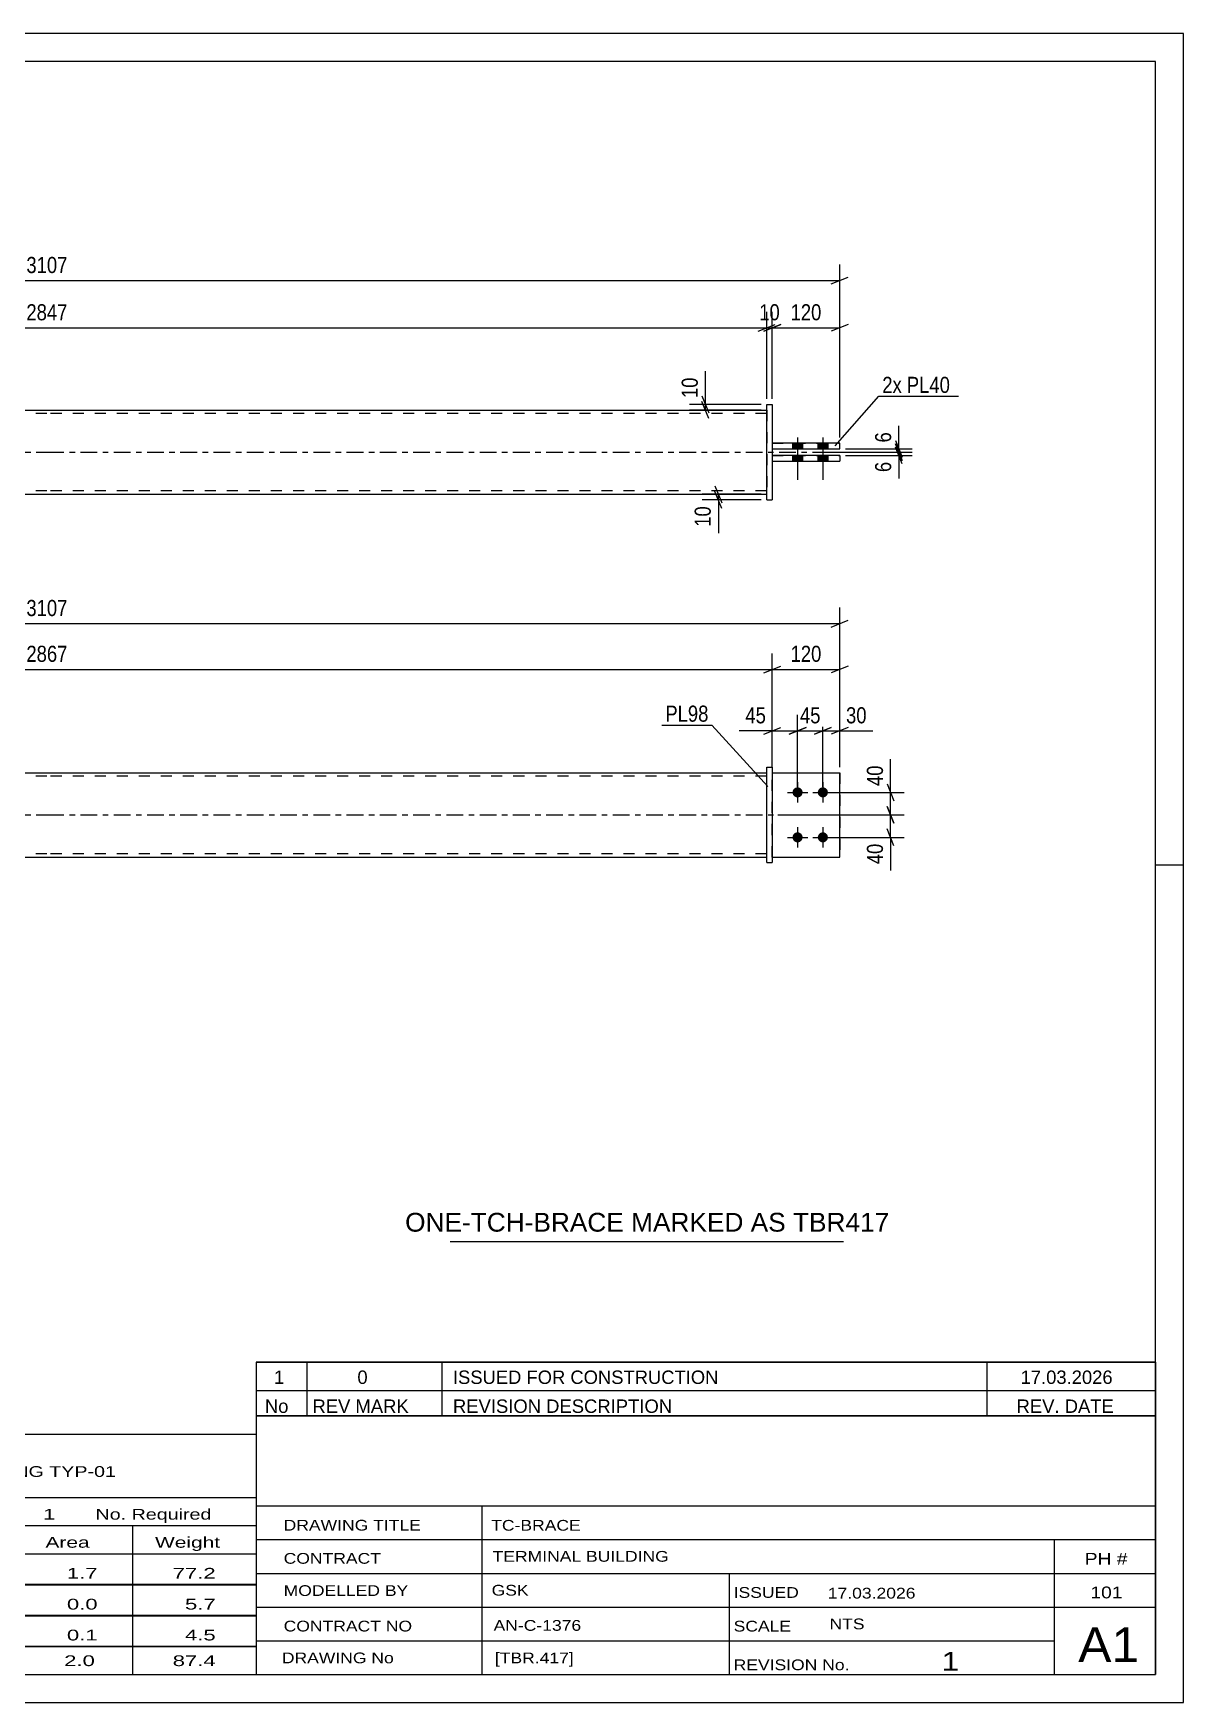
# Model space of a CAD drawing. Header units: millimetres. Extents: x 0 to 420, y 0 to 297.
# Drawn here: x 215.4 to 420, y 0 to 297 of the extents above; entities that cross this region are included whole.
import ezdxf

# ---------------------------------------------------------------- set-up
doc = ezdxf.new("R2010")
doc.units = ezdxf.units.MM
doc.linetypes.add('DXK_LINE_DOT2', pattern=[3.9198, 1.9599, -1.9599])
doc.linetypes.add('DXK_LINE_DOT3', pattern=[5.9187, 2.979, -0.9799, 0.9799, -0.9799])
doc.styles.add('Arial', font='ARIAL.TTF', dxfattribs={"height": 0.2})
doc.styles.add('Arial Narrow', font='ARIALN.TTF', dxfattribs={"height": 0.2})

# ---------------------------------------------------------------- blocks, each defined once
blk = doc.blocks.new('Unknown-580573826-1163')
at = {"color": 5, "linetype": 'Continuous'}
for p, q in [((420, 297), (0, 297)), ((420, 0), (420, 297)), ((415, 292), (5, 292)), ((415, 5), (415, 292)), ((420, 149), (415, 149)), ((5, 5), (415, 5)), ((0, 0), (420, 0))]:
    blk.add_line(p, q, dxfattribs=at)
blk = doc.blocks.new('Bolt-580573826-1736 - 1733')
at = {"linetype": 'Continuous'}
for points in [[(351.32, 162.85), (351.5, 162.83), (351.68, 162.78), (351.84, 162.68), (351.98, 162.56), (352.09, 162.4), (352.17, 162.23), (352.21, 162.05), (352.21, 161.86), (352.17, 161.68), (352.09, 161.5), (351.98, 161.35), (351.84, 161.23), (351.68, 161.13), (351.5, 161.07), (351.32, 161.05), (351.13, 161.07), (350.95, 161.13), (350.79, 161.23), (350.65, 161.35), (350.54, 161.5), (350.46, 161.68), (350.42, 161.86), (350.42, 162.05), (350.46, 162.23), (350.54, 162.4), (350.65, 162.56), (350.79, 162.68), (350.95, 162.78), (351.13, 162.83)], [(355.82, 162.85), (356, 162.83), (356.18, 162.78), (356.34, 162.68), (356.48, 162.56), (356.59, 162.4), (356.67, 162.23), (356.71, 162.05), (356.71, 161.86), (356.67, 161.68), (356.59, 161.5), (356.48, 161.35), (356.34, 161.23), (356.18, 161.13), (356, 161.07), (355.82, 161.05), (355.63, 161.07), (355.45, 161.13), (355.29, 161.23), (355.15, 161.35), (355.04, 161.5), (354.96, 161.68), (354.92, 161.86), (354.92, 162.05), (354.96, 162.23), (355.04, 162.4), (355.15, 162.56), (355.29, 162.68), (355.45, 162.78), (355.63, 162.83)], [(351.32, 154.85), (351.5, 154.83), (351.68, 154.78), (351.84, 154.68), (351.98, 154.56), (352.09, 154.4), (352.17, 154.23), (352.21, 154.05), (352.21, 153.86), (352.17, 153.68), (352.09, 153.5), (351.98, 153.35), (351.84, 153.23), (351.68, 153.13), (351.5, 153.07), (351.32, 153.05), (351.13, 153.07), (350.95, 153.13), (350.79, 153.23), (350.65, 153.35), (350.54, 153.5), (350.46, 153.68), (350.42, 153.86), (350.42, 154.05), (350.46, 154.23), (350.54, 154.4), (350.65, 154.56), (350.79, 154.68), (350.95, 154.78), (351.13, 154.83)], [(355.82, 154.85), (356, 154.83), (356.18, 154.78), (356.34, 154.68), (356.48, 154.56), (356.59, 154.4), (356.67, 154.23), (356.71, 154.05), (356.71, 153.86), (356.67, 153.68), (356.59, 153.5), (356.48, 153.35), (356.34, 153.23), (356.18, 153.13), (356, 153.07), (355.82, 153.05), (355.63, 153.07), (355.45, 153.13), (355.29, 153.23), (355.15, 153.35), (355.04, 153.5), (354.96, 153.68), (354.92, 153.86), (354.92, 154.05), (354.96, 154.23), (355.04, 154.4), (355.15, 154.56), (355.29, 154.68), (355.45, 154.78), (355.63, 154.83)]]:
    blk.add_hatch(color=1, dxfattribs=at).paths.add_polyline_path(points)
at = {"color": 1, "linetype": 'Continuous'}
for p, q in [((351.32, 163.75), (351.32, 160.15)), ((355.82, 163.75), (355.82, 160.15)), ((349.52, 161.95), (353.12, 161.95)), ((354.02, 161.95), (357.62, 161.95)), ((351.32, 155.75), (351.32, 152.15)), ((355.82, 155.75), (355.82, 152.15)), ((349.52, 153.95), (353.12, 153.95)), ((354.02, 153.95), (357.62, 153.95))]:
    blk.add_line(p, q, dxfattribs=at)
blk = doc.blocks.new('Part-580573826-1741 - 1733')
at = {"linetype": 'Continuous'}
blk.add_hatch(color=2, dxfattribs=at).paths.add_polyline_path([(119.72, 165.45), (118.92, 166.85), (120.52, 166.85)])
at = {"color": 2, "linetype": 'Continuous'}
for p, q in [((119.72, 165.45), (118.92, 166.85)), ((118.92, 166.85), (120.52, 166.85)), ((120.52, 166.85), (119.72, 165.45)), ((89.72, 165.45), (217.72, 165.45)), ((217.82, 165.45), (345.82, 165.45)), ((89.72, 150.45), (217.72, 150.45)), ((217.82, 150.45), (345.82, 150.45))]:
    blk.add_line(p, q, dxfattribs=at)
at = {"color": 7, "linetype": 'DXK_LINE_DOT2'}
for p, q in [((89.72, 150.45), (89.72, 165.45)), ((217.72, 164.85), (89.72, 164.85)), ((345.82, 164.85), (217.82, 164.85)), ((345.82, 150.45), (345.82, 165.45)), ((217.72, 151.05), (89.72, 151.05)), ((345.82, 151.05), (217.82, 151.05))]:
    blk.add_line(p, q, dxfattribs=at)
at = {"color": 7, "linetype": 'DXK_LINE_DOT3'}
for p, q in [((79.72, 157.95), (217.72, 157.95)), ((217.82, 157.95), (355.82, 157.95))]:
    blk.add_line(p, q, dxfattribs=at)
at = {"color": 2, "linetype": 'Continuous'}
blk.add_circle((119.72, 166.35), 1, dxfattribs=at)
blk = doc.blocks.new('Part-580573826-1771 - 1733')
at = {"color": 2, "linetype": 'Continuous'}
for p, q in [((345.82, 166.45), (346.82, 166.45)), ((345.82, 149.45), (345.82, 166.45)), ((346.82, 166.45), (346.82, 149.45)), ((345.82, 149.45), (345.82, 149.45)), ((345.82, 149.45), (346.82, 149.45))]:
    blk.add_line(p, q, dxfattribs=at)
at = {"color": 7, "linetype": 'DXK_LINE_DOT2'}
for p, q in [((345.82, 166.45), (346.82, 166.45)), ((345.82, 149.45), (346.82, 149.45))]:
    blk.add_line(p, q, dxfattribs=at)
blk = doc.blocks.new('Part-580573826-1796 - 1733')
at = {"color": 2, "linetype": 'Continuous'}
for p, q in [((346.82, 165.45), (358.82, 165.45)), ((358.82, 165.45), (358.82, 165.45)), ((358.82, 150.45), (358.82, 165.45)), ((346.82, 150.45), (358.82, 150.45))]:
    blk.add_line(p, q, dxfattribs=at)
at = {"color": 7, "linetype": 'DXK_LINE_DOT2'}
for p, q in [((346.82, 165.45), (358.82, 165.45)), ((346.82, 150.45), (346.82, 165.45)), ((346.82, 150.45), (346.82, 150.45)), ((346.82, 150.45), (358.82, 150.45))]:
    blk.add_line(p, q, dxfattribs=at)
blk = doc.blocks.new('Part-580573826-1801 - 1733')
at = {"color": 7, "linetype": 'DXK_LINE_DOT2'}
for p, q in [((346.82, 165.45), (358.82, 165.45)), ((346.82, 150.45), (346.82, 165.45)), ((346.82, 165.45), (358.82, 165.45)), ((358.82, 165.45), (358.82, 165.45)), ((358.82, 165.45), (358.82, 150.45)), ((346.82, 150.45), (346.82, 150.45)), ((346.82, 150.45), (358.82, 150.45)), ((346.82, 150.45), (358.82, 150.45))]:
    blk.add_line(p, q, dxfattribs=at)
blk = doc.blocks.new('Part-580573826-1418 - 1390')
at = {"color": 2, "linetype": 'Continuous'}
for p, q in [((358.82, 224.09), (346.82, 224.09)), ((346.82, 223.09), (358.82, 223.09)), ((358.82, 223.09), (358.82, 224.09))]:
    blk.add_line(p, q, dxfattribs=at)
at = {"color": 7, "linetype": 'DXK_LINE_DOT2'}
for p, q in [((346.82, 224.09), (346.82, 223.09)), ((346.82, 224.09), (358.82, 224.09)), ((346.82, 223.09), (358.82, 223.09))]:
    blk.add_line(p, q, dxfattribs=at)
blk = doc.blocks.new('Part-580573826-1440 - 1390')
at = {"linetype": 'Continuous'}
blk.add_hatch(color=2, dxfattribs=at).paths.add_polyline_path([(119.72, 222.49), (118.92, 223.89), (120.52, 223.89)])
at = {"color": 2, "linetype": 'Continuous'}
for p, q in [((89.72, 229.99), (217.72, 229.99)), ((217.82, 229.99), (345.82, 229.99)), ((119.72, 222.49), (118.92, 223.89)), ((118.92, 223.89), (120.52, 223.89)), ((120.52, 223.89), (119.72, 222.49)), ((89.72, 214.99), (217.72, 214.99)), ((217.82, 214.99), (345.82, 214.99))]:
    blk.add_line(p, q, dxfattribs=at)
at = {"color": 7, "linetype": 'DXK_LINE_DOT2'}
for p, q in [((89.72, 214.99), (89.72, 229.99)), ((217.72, 229.39), (89.72, 229.39)), ((345.82, 229.39), (217.82, 229.39)), ((345.82, 229.99), (345.82, 214.99)), ((217.72, 215.59), (89.72, 215.59)), ((345.82, 215.59), (217.82, 215.59))]:
    blk.add_line(p, q, dxfattribs=at)
at = {"color": 7, "linetype": 'DXK_LINE_DOT3'}
for p, q in [((79.72, 222.49), (217.72, 222.49)), ((217.82, 222.49), (355.82, 222.49))]:
    blk.add_line(p, q, dxfattribs=at)
at = {"color": 2, "linetype": 'Continuous'}
blk.add_circle((119.72, 223.39), 1, dxfattribs=at)
blk = doc.blocks.new('Bolt-580573826-1425 - 1390')
at = {"linetype": 'Continuous'}
for points in [[(352.22, 224.09), (350.42, 224.09), (350.42, 223.09), (352.22, 223.09)], [(352.22, 224.09), (350.42, 224.09), (350.42, 223.09), (352.22, 223.09)], [(356.72, 224.09), (354.92, 224.09), (354.92, 223.09), (356.72, 223.09)], [(356.72, 224.09), (354.92, 224.09), (354.92, 223.09), (356.72, 223.09)], [(352.22, 221.89), (350.42, 221.89), (350.42, 220.89), (352.22, 220.89)], [(352.22, 221.89), (350.42, 221.89), (350.42, 220.89), (352.22, 220.89)], [(356.72, 221.89), (354.92, 221.89), (354.92, 220.89), (356.72, 220.89)], [(356.72, 221.89), (354.92, 221.89), (354.92, 220.89), (356.72, 220.89)]]:
    blk.add_hatch(color=1, dxfattribs=at).paths.add_polyline_path(points)
at = {"color": 1, "linetype": 'Continuous'}
for p, q in [((350.42, 224.09), (350.42, 223.09)), ((350.42, 224.09), (350.42, 223.09)), ((351.32, 225.09), (351.32, 217.59)), ((351.32, 225.09), (351.32, 217.59)), ((352.22, 224.09), (352.22, 223.09)), ((352.22, 224.09), (352.22, 223.09)), ((354.92, 224.09), (354.92, 223.09)), ((354.92, 224.09), (354.92, 223.09)), ((355.82, 225.09), (355.82, 217.59)), ((355.82, 225.09), (355.82, 217.59)), ((356.72, 224.09), (356.72, 223.09)), ((356.72, 224.09), (356.72, 223.09)), ((350.42, 221.89), (350.42, 220.89)), ((350.42, 221.89), (350.42, 220.89)), ((352.22, 221.89), (352.22, 220.89)), ((352.22, 221.89), (352.22, 220.89)), ((354.92, 221.89), (354.92, 220.89)), ((354.92, 221.89), (354.92, 220.89)), ((356.72, 221.89), (356.72, 220.89)), ((356.72, 221.89), (356.72, 220.89))]:
    blk.add_line(p, q, dxfattribs=at)
blk = doc.blocks.new('Part-580573826-1445 - 1390')
at = {"color": 2, "linetype": 'Continuous'}
for p, q in [((358.82, 221.89), (346.82, 221.89)), ((346.82, 220.89), (358.82, 220.89)), ((358.82, 221.89), (358.82, 220.89))]:
    blk.add_line(p, q, dxfattribs=at)
at = {"color": 7, "linetype": 'DXK_LINE_DOT2'}
for p, q in [((346.82, 221.89), (346.82, 220.89)), ((346.82, 221.89), (358.82, 221.89)), ((346.82, 220.89), (358.82, 220.89))]:
    blk.add_line(p, q, dxfattribs=at)
blk = doc.blocks.new('Part-580573826-1446 - 1390')
at = {"color": 2, "linetype": 'Continuous'}
for p, q in [((345.82, 230.99), (345.82, 230.99)), ((345.82, 213.99), (345.82, 230.99)), ((345.82, 230.99), (346.82, 230.99)), ((346.82, 230.99), (346.82, 230.99)), ((346.82, 230.99), (346.82, 213.99)), ((345.82, 213.99), (346.82, 213.99)), ((345.82, 213.99), (345.82, 213.99)), ((346.82, 213.99), (346.82, 213.99))]:
    blk.add_line(p, q, dxfattribs=at)
at = {"color": 7, "linetype": 'DXK_LINE_DOT2'}
for p, q in [((345.82, 230.99), (346.82, 230.99)), ((345.82, 213.99), (346.82, 213.99)), ((346.82, 213.99), (346.82, 213.99))]:
    blk.add_line(p, q, dxfattribs=at)
blk = doc.blocks.new('StraightDimension-580573826-1850 - 1733')
at = {"color": 7, "linetype": 'Continuous'}
for p, q in [((76.72, 166.45), (76.72, 194.83)), ((358.82, 166.45), (358.82, 194.83)), ((78.22, 192.58), (75.22, 191.38)), ((76.72, 191.98), (358.82, 191.98)), ((357.32, 191.38), (360.32, 192.58))]:
    blk.add_line(p, q, dxfattribs=at)
at = {"color": 0}
blk.add_wipeout([(222.02, 192.73), (222.02, 196.93), (213.51, 196.93), (213.51, 192.73)], dxfattribs=at)
at = {"color": 3, "style": 'Arial Narrow'}
blk.add_text('3107', height=2.863, dxfattribs=at).set_placement((214.11, 193.33))
blk = doc.blocks.new('StraightDimension-580573826-1879 - 1733')
at = {"color": 7, "linetype": 'Continuous'}
for p, q in [((367.26, 163.45), (368.46, 160.45)), ((356.82, 161.95), (370.26, 161.95)), ((367.86, 157.95), (367.86, 161.95)), ((347.82, 157.95), (370.26, 157.95)), ((368.46, 156.45), (367.26, 159.45))]:
    blk.add_line(p, q, dxfattribs=at)
at = {"color": 0}
blk.add_wipeout([(367.11, 167.34), (362.91, 167.34), (362.91, 162.48), (367.11, 162.48)], dxfattribs=at)
at = {"color": 7, "linetype": 'Continuous'}
blk.add_line((367.86, 161.95), (367.86, 167.86), dxfattribs=at)
blk.add_line((367.86, 161.95), (367.86, 167.86), dxfattribs=at)
at = {"color": 3, "style": 'Arial Narrow'}
blk.add_text('40', height=2.863, rotation=90.0002, dxfattribs=at).set_placement((366.51, 163.08))
blk = doc.blocks.new('StraightDimension-580573826-1804 - 1733')
at = {"color": 7, "linetype": 'Continuous'}
for p, q in [((355.82, 162.95), (355.82, 175.74)), ((358.82, 166.45), (358.82, 175.74)), ((354.32, 172.29), (357.32, 173.49)), ((355.82, 172.89), (358.82, 172.89)), ((360.32, 173.49), (357.32, 172.29))]:
    blk.add_line(p, q, dxfattribs=at)
at = {"color": 0}
blk.add_wipeout([(364.2, 173.64), (364.2, 177.84), (359.34, 177.84), (359.34, 173.64)], dxfattribs=at)
at = {"color": 7, "linetype": 'Continuous'}
blk.add_line((358.82, 172.89), (364.72, 172.89), dxfattribs=at)
blk.add_line((358.82, 172.89), (364.72, 172.89), dxfattribs=at)
at = {"color": 3, "style": 'Arial Narrow'}
blk.add_text('30', height=2.863, dxfattribs=at).set_placement((359.94, 174.24))
blk = doc.blocks.new('StraightDimension-580573826-1820 - 1733')
at = {"color": 7, "linetype": 'Continuous'}
for p, q in [((351.32, 162.95), (351.32, 175.74)), ((355.82, 162.95), (355.82, 175.74)), ((349.82, 172.29), (352.82, 173.49)), ((351.32, 172.89), (355.82, 172.89)), ((357.32, 173.49), (354.32, 172.29))]:
    blk.add_line(p, q, dxfattribs=at)
at = {"color": 0}
blk.add_wipeout([(355.99, 173.64), (355.99, 177.84), (351.14, 177.84), (351.14, 173.64)], dxfattribs=at)
at = {"color": 3, "style": 'Arial Narrow'}
blk.add_text('45', height=2.863, dxfattribs=at).set_placement((351.74, 174.24))
blk = doc.blocks.new('StraightDimension-580573826-1833 - 1733')
at = {"color": 7, "linetype": 'Continuous'}
for p, q in [((346.82, 166.45), (346.82, 175.74)), ((351.32, 162.95), (351.32, 175.74)), ((345.32, 172.29), (348.32, 173.49)), ((346.82, 172.89), (351.32, 172.89)), ((352.82, 173.49), (349.82, 172.29))]:
    blk.add_line(p, q, dxfattribs=at)
at = {"color": 0}
blk.add_wipeout([(346.29, 173.64), (346.29, 177.84), (341.43, 177.84), (341.43, 173.64)], dxfattribs=at)
at = {"color": 7, "linetype": 'Continuous'}
blk.add_line((346.82, 172.89), (340.91, 172.89), dxfattribs=at)
blk.add_line((346.82, 172.89), (340.91, 172.89), dxfattribs=at)
at = {"color": 3, "style": 'Arial Narrow'}
blk.add_text('45', height=2.863, dxfattribs=at).set_placement((342.03, 174.24))
blk = doc.blocks.new('StraightDimension-580573826-1870 - 1733')
at = {"color": 7, "linetype": 'Continuous'}
for p, q in [((347.82, 157.95), (370.26, 157.95)), ((367.26, 159.45), (368.46, 156.45)), ((367.86, 153.95), (367.86, 157.95)), ((368.46, 152.45), (367.26, 155.45)), ((356.82, 153.95), (370.26, 153.95))]:
    blk.add_line(p, q, dxfattribs=at)
at = {"color": 0}
blk.add_wipeout([(367.11, 153.43), (362.91, 153.43), (362.91, 148.57), (367.11, 148.57)], dxfattribs=at)
at = {"color": 7, "linetype": 'Continuous'}
blk.add_line((367.86, 153.95), (367.86, 148.05), dxfattribs=at)
blk.add_line((367.86, 153.95), (367.86, 148.05), dxfattribs=at)
at = {"color": 3, "style": 'Arial Narrow'}
blk.add_text('40', height=2.863, rotation=90.0002, dxfattribs=at).set_placement((366.51, 149.17))
blk = doc.blocks.new('StraightDimension-580573826-1889 - 1733')
at = {"color": 7, "linetype": 'Continuous'}
for p, q in [((345.32, 183.23), (348.32, 184.43)), ((346.82, 166.45), (346.82, 186.68)), ((360.32, 184.43), (357.32, 183.23)), ((358.82, 166.45), (358.82, 186.68)), ((346.82, 183.83), (358.82, 183.83))]:
    blk.add_line(p, q, dxfattribs=at)
at = {"color": 0}
blk.add_wipeout([(356.16, 184.58), (356.16, 188.78), (349.47, 188.78), (349.47, 184.58)], dxfattribs=at)
at = {"color": 3, "style": 'Arial Narrow'}
blk.add_text('120', height=2.863, dxfattribs=at).set_placement((350.07, 185.18))
blk = doc.blocks.new('StraightDimension-580573826-1908 - 1733')
at = {"color": 7, "linetype": 'Continuous'}
for p, q in [((90.22, 184.43), (87.22, 183.23)), ((88.72, 158.95), (88.72, 186.68)), ((345.32, 183.23), (348.32, 184.43)), ((346.82, 166.45), (346.82, 186.68)), ((88.72, 183.83), (346.82, 183.83))]:
    blk.add_line(p, q, dxfattribs=at)
at = {"color": 0}
blk.add_wipeout([(222.02, 184.58), (222.02, 188.78), (213.51, 188.78), (213.51, 184.58)], dxfattribs=at)
at = {"color": 3, "style": 'Arial Narrow'}
blk.add_text('2867', height=2.863, dxfattribs=at).set_placement((214.11, 185.18))
blk = doc.blocks.new('StraightDimension-580573826-1645 - 1390')
at = {"color": 7, "linetype": 'Continuous'}
for p, q in [((359.82, 223.09), (371.72, 223.09)), ((368.72, 224.59), (369.92, 221.59)), ((369.92, 220.99), (368.72, 223.99)), ((369.32, 222.49), (369.32, 223.09)), ((354.57, 222.49), (371.72, 222.49))]:
    blk.add_line(p, q, dxfattribs=at)
at = {"color": 0}
blk.add_wipeout([(368.57, 226.64), (364.37, 226.64), (364.37, 223.61), (368.57, 223.61)], dxfattribs=at)
at = {"color": 7, "linetype": 'Continuous'}
blk.add_line((369.32, 223.09), (369.32, 227.17), dxfattribs=at)
blk.add_line((369.32, 223.09), (369.32, 227.17), dxfattribs=at)
at = {"color": 3, "style": 'Arial Narrow'}
blk.add_text('6', height=2.86, rotation=90.0002, dxfattribs=at).set_placement((367.97, 224.21))
blk = doc.blocks.new('StraightDimension-580573826-1562 - 1390')
at = {"color": 7, "linetype": 'Continuous'}
for p, q in [((76.72, 225.09), (76.72, 255.86)), ((358.82, 225.09), (358.82, 255.86)), ((78.22, 253.61), (75.22, 252.41)), ((76.72, 253.01), (358.82, 253.01)), ((357.32, 252.41), (360.32, 253.61))]:
    blk.add_line(p, q, dxfattribs=at)
at = {"color": 0}
blk.add_wipeout([(222.02, 253.76), (222.02, 257.96), (213.51, 257.96), (213.51, 253.76)], dxfattribs=at)
at = {"color": 3, "style": 'Arial Narrow'}
blk.add_text('3107', height=2.863, dxfattribs=at).set_placement((214.11, 254.36))
blk = doc.blocks.new('StraightDimension-580573826-1533 - 1390')
at = {"color": 7, "linetype": 'Continuous'}
for p, q in [((344.82, 214.99), (334.37, 214.99)), ((344.82, 213.99), (334.37, 213.99)), ((336.62, 216.49), (337.82, 213.49)), ((337.82, 212.49), (336.62, 215.49)), ((337.22, 213.99), (337.22, 214.99))]:
    blk.add_line(p, q, dxfattribs=at)
at = {"color": 0}
blk.add_wipeout([(336.47, 213.46), (332.27, 213.46), (332.27, 208.61), (336.47, 208.61)], dxfattribs=at)
at = {"color": 7, "linetype": 'Continuous'}
blk.add_line((337.22, 213.99), (337.22, 208.08), dxfattribs=at)
blk.add_line((337.22, 213.99), (337.22, 208.08), dxfattribs=at)
at = {"color": 3, "style": 'Arial Narrow'}
blk.add_text('10', height=2.863, rotation=90.0002, dxfattribs=at).set_placement((335.87, 209.21))
blk = doc.blocks.new('StraightDimension-580573826-1547 - 1390')
at = {"color": 7, "linetype": 'Continuous'}
for p, q in [((334.31, 232.49), (335.51, 229.49)), ((344.82, 230.99), (332.06, 230.99)), ((344.82, 229.99), (332.06, 229.99)), ((335.51, 228.49), (334.31, 231.49)), ((334.91, 229.99), (334.91, 230.99))]:
    blk.add_line(p, q, dxfattribs=at)
at = {"color": 0}
blk.add_wipeout([(334.16, 236.37), (329.96, 236.37), (329.96, 231.51), (334.16, 231.51)], dxfattribs=at)
at = {"color": 7, "linetype": 'Continuous'}
blk.add_line((334.91, 230.99), (334.91, 236.89), dxfattribs=at)
blk.add_line((334.91, 230.99), (334.91, 236.89), dxfattribs=at)
at = {"color": 3, "style": 'Arial Narrow'}
blk.add_text('10', height=2.863, rotation=90.0002, dxfattribs=at).set_placement((333.56, 232.11))
blk = doc.blocks.new('StraightDimension-580573826-1573 - 1390')
at = {"color": 7, "linetype": 'Continuous'}
for p, q in [((345.82, 231.99), (345.82, 247.45)), ((346.82, 231.99), (346.82, 247.45)), ((344.32, 244), (347.32, 245.2)), ((348.32, 245.2), (345.32, 244)), ((345.82, 244.6), (346.82, 244.6))]:
    blk.add_line(p, q, dxfattribs=at)
at = {"color": 0}
blk.add_wipeout([(348.74, 245.35), (348.74, 249.55), (343.89, 249.55), (343.89, 245.35)], dxfattribs=at)
at = {"color": 3, "style": 'Arial Narrow'}
blk.add_text('10', height=2.863, dxfattribs=at).set_placement((344.49, 245.95))
blk = doc.blocks.new('StraightDimension-580573826-1583 - 1390')
at = {"color": 7, "linetype": 'Continuous'}
for p, q in [((89.72, 231.99), (89.72, 247.45)), ((345.82, 231.99), (345.82, 247.45)), ((91.22, 245.2), (88.22, 244)), ((89.72, 244.6), (345.82, 244.6)), ((344.32, 244), (347.32, 245.2))]:
    blk.add_line(p, q, dxfattribs=at)
at = {"color": 0}
blk.add_wipeout([(222.02, 245.35), (222.02, 249.55), (213.51, 249.55), (213.51, 245.35)], dxfattribs=at)
at = {"color": 3, "style": 'Arial Narrow'}
blk.add_text('2847', height=2.863, dxfattribs=at).set_placement((214.11, 245.95))
blk = doc.blocks.new('StraightDimension-580573826-1613 - 1390')
at = {"color": 7, "linetype": 'Continuous'}
for p, q in [((346.82, 231.99), (346.82, 247.45)), ((358.82, 225.09), (358.82, 247.45)), ((345.32, 244), (348.32, 245.2)), ((346.82, 244.6), (358.82, 244.6)), ((360.32, 245.2), (357.32, 244))]:
    blk.add_line(p, q, dxfattribs=at)
at = {"color": 0}
blk.add_wipeout([(356.16, 245.35), (356.16, 249.55), (349.47, 249.55), (349.47, 245.35)], dxfattribs=at)
at = {"color": 3, "style": 'Arial Narrow'}
blk.add_text('120', height=2.863, dxfattribs=at).set_placement((350.07, 245.95))
blk = doc.blocks.new('StraightDimension-580573826-1656 - 1390')
at = {"color": 7, "linetype": 'Continuous'}
for p, q in [((368.72, 223.99), (369.92, 220.99)), ((369.92, 220.39), (368.72, 223.39)), ((354.57, 222.49), (371.72, 222.49)), ((359.82, 221.89), (371.72, 221.89)), ((369.32, 221.89), (369.32, 222.49))]:
    blk.add_line(p, q, dxfattribs=at)
at = {"color": 0}
blk.add_wipeout([(368.57, 221.36), (364.37, 221.36), (364.37, 218.34), (368.57, 218.34)], dxfattribs=at)
at = {"color": 7, "linetype": 'Continuous'}
blk.add_line((369.32, 221.89), (369.32, 217.81), dxfattribs=at)
blk.add_line((369.32, 221.89), (369.32, 217.81), dxfattribs=at)
at = {"color": 3, "style": 'Arial Narrow'}
blk.add_text('6', height=2.86, rotation=90.0002, dxfattribs=at).set_placement((367.97, 218.94))
blk = doc.blocks.new('Unknown-580573826-4649')
at = {"color": 7, "linetype": 'Continuous'}
for p, q in [((95, 47.75), (255, 47.75)), ((95, 36.5), (95, 47.75)), ((255, 47.75), (255, 36.5)), ((95, 36.5), (255, 36.5)), ((95, 36.5), (95, 31.5)), ((255, 36.5), (255, 31.5)), ((95, 31.5), (255, 31.5)), ((95, 31.5), (95, 26.5)), ((119, 31.5), (119, 26.5)), ((154.5, 31.5), (154.5, 26.5)), ((180.5, 31.5), (180.5, 26.5)), ((193.5, 31.5), (193.5, 26.5)), ((211, 31.5), (211, 26.5)), ((233, 31.5), (233, 26.5)), ((255, 31.5), (255, 26.5)), ((95, 26.5), (255, 26.5)), ((95, 26.45), (95, 21.05)), ((95, 26.45), (255, 26.45)), ((119, 26.5), (119, 21)), ((154.5, 26.5), (154.5, 21)), ((180.5, 26.5), (180.5, 21)), ((193.5, 26.5), (193.5, 21)), ((211, 26.5), (211, 21)), ((233, 26.5), (233, 21)), ((255, 26.45), (255, 21.05)), ((95, 21.05), (255, 21.05)), ((95, 20.95), (95, 15.55)), ((95, 20.95), (255, 20.95)), ((119, 21), (119, 15.5)), ((154.5, 21), (154.5, 15.5)), ((180.5, 21), (180.5, 15.5)), ((193.5, 21), (193.5, 15.5)), ((211, 21), (211, 15.5)), ((233, 21), (233, 15.5)), ((255, 20.95), (255, 15.55)), ((95, 15.55), (255, 15.55)), ((95, 15.45), (95, 10.05)), ((95, 15.45), (255, 15.45)), ((119, 15.5), (119, 10)), ((154.5, 15.5), (154.5, 10)), ((180.5, 15.5), (180.5, 10)), ((193.5, 15.5), (193.5, 10)), ((211, 15.5), (211, 10)), ((233, 15.5), (233, 10)), ((255, 15.45), (255, 10.05)), ((95, 10.05), (255, 10.05)), ((95, 10), (255, 10)), ((95, 10), (95, 5)), ((211, 10), (211, 5)), ((233, 10), (233, 5)), ((255, 10), (255, 5)), ((95, 5), (255, 5))]:
    blk.add_line(p, q, dxfattribs=at)
at = {"color": 7, "style": 'Arial Narrow'}
for s, height, width, p in [('GENERAL NOTES & WELD DETAILS :', 2.8633, 1.4, (96.15, 40.06)), ('REFER TYP DRAWING TYP-01', 1.9089, 1.6, (179.7, 40.16)), ("MATERIAL LIST FOR ASSEMBLY MK'D", 1.9089, 1.6, (96.15, 32.56)), ('TBR417', 1.909, 1.794707, (187.59, 32.47)), ('1', 1.91, 1.794707, (217.08, 32.56)), ('No. Required', 1.9089, 1.6, (226.41, 32.56)), ('Mark', 1.909, 1.7, (96.34, 27.5)), ('Profile', 1.909, 1.7, (129.41, 27.5)), ('Material', 1.909, 1.7, (159.54, 27.56)), ('No.', 1.909, 1.7, (184.5, 27.56)), ('Length', 1.909, 1.7, (195, 27.56)), ('Area', 1.909, 1.7, (217.5, 27.56)), ('Weight', 1.909, 1.7, (237, 27.56))]:
    blk.add_text(s, height=height, dxfattribs=dict(at, width=width)).set_placement(p)
at = {"color": 7, "linetype": 'Continuous', "style": 'Arial Narrow'}
for s, height, width, p in [('TBR417', 1.909, 1.794707, (96.5, 22.06)), ('SHS150*6', 1.909, 1.794707, (121, 22.06)), ('E350', 1.909, 1.794707, (160.74, 22.06)), ('1', 1.91, 1.794707, (184.86, 22.06)), ('2847', 1.909, 1.794707, (197.58, 22.06)), ('1.7', 1.909, 1.794707, (221.32, 22.06)), ('77.2', 1.909, 1.794707, (240.14, 22.06)), ('PL40', 1.909, 1.794707, (96.5, 16.56)), ('PL10*120', 1.909, 1.794707, (121, 16.56)), ('E350', 1.909, 1.794707, (160.74, 16.56)), ('4', 1.91, 1.794707, (184.86, 16.56)), ('150', 1.909, 1.794707, (199.77, 16.56)), ('0.0', 1.909, 1.794707, (221.32, 16.56)), ('5.7', 1.909, 1.794707, (242.33, 16.56)), ('PL98', 1.909, 1.794707, (96.5, 11.06)), ('PL10*170', 1.909, 1.794707, (121, 11.06)), ('E350', 1.909, 1.794707, (160.74, 11.06)), ('2', 1.91, 1.794707, (184.86, 11.06)), ('170', 1.909, 1.794707, (199.77, 11.06)), ('0.1', 1.909, 1.794707, (221.32, 11.06)), ('4.5', 1.909, 1.794707, (242.33, 11.06)), ('Total', 1.909, 1.7, (197.33, 6.5)), ('2.0', 1.909, 1.794707, (220.83, 6.5)), ('87.4', 1.909, 1.794707, (240.14, 6.5))]:
    blk.add_text(s, height=height, dxfattribs=dict(at, width=width)).set_placement(p)
blk = doc.blocks.new('Unknown-580573826-4647')
at = {"color": 7, "linetype": 'Continuous'}
for p, q in [((255, 51.05), (255, 5)), ((255, 51.05), (415, 51.05)), ((415, 51), (415, 5)), ((255, 35), (415, 35)), ((295.14, 35), (295.14, 5)), ((255, 29), (415, 29)), ((397, 5.05), (397, 29.05)), ((255, 23), (415, 23)), ((339.14, 23), (339.14, 5)), ((255, 17), (415, 17)), ((255, 11), (397, 11)), ((255, 5), (415, 5))]:
    blk.add_line(p, q, dxfattribs=at)
at = {"color": 7, "style": 'Arial Narrow'}
for s, height, width, p in [('DRAWING TITLE', 1.9089, 1.425378, (259.88, 30.61)), ('TC-BRACE', 1.909, 1.425378, (296.81, 30.59)), ('TERMINAL BUILDING', 1.9089, 1.425378, (297.06, 25.07)), ('CONTRACT', 1.909, 1.425378, (259.88, 24.71)), ('MODELLED BY', 1.9089, 1.425378, (259.88, 18.98)), ('GSK', 1.909, 1.425378, (296.88, 19.04)), ('ISSUED', 1.909, 1.425378, (339.94, 18.64)), ('17.03.2026', 1.909, 1.425378, (356.69, 18.52)), ('CONTRACT NO', 1.9089, 1.425378, (259.88, 12.66)), ('AN-C-1376', 1.909, 1.425378, (297.23, 12.78)), ('SCALE', 1.909, 1.425378, (339.94, 12.65)), ('A1', 6.204, 1.25, (401.24, 7.2)), ('DRAWING No', 1.909, 1.425378, (259.56, 7)), ('[TBR.417]', 1.909, 1.425378, (297.46, 6.99)), ('1', 3.34, 1.5, (376.91, 5.68)), ('REVISION No.', 1.9089, 1.425378, (339.94, 5.77))]:
    blk.add_text(s, height=height, dxfattribs=dict(at, width=width)).set_placement(p)
at = {"color": 7, "linetype": 'Continuous', "style": 'Arial Narrow'}
for s, height, width, p in [('PH #', 2.1, 1.42538, (402.4, 24.55)), ('101', 2.1, 1.42538, (403.41, 18.55)), ('NTS', 1.909, 1.425378, (357, 13.05))]:
    blk.add_text(s, height=height, dxfattribs=dict(at, width=width)).set_placement(p)
blk = doc.blocks.new('Unknown-580573826-4648')
at = {"color": 7, "linetype": 'Continuous'}
for p, q in [((255, 60.55), (415, 60.55)), ((415, 60.55), (255, 60.55)), ((255, 60.55), (255, 55.55)), ((264, 60.55), (264, 55.55)), ((288, 60.55), (288, 55.55)), ((385, 60.55), (385, 55.55)), ((415, 60.55), (415, 55.55)), ((255, 55.55), (415, 55.55)), ((255, 55.55), (255, 51.05)), ((255, 55.55), (415, 55.55)), ((264, 55.55), (264, 51.05)), ((288, 55.55), (288, 51.05)), ((385, 55.55), (385, 51.05)), ((415, 55.55), (415, 51.05)), ((415, 51.05), (255, 51.05))]:
    blk.add_line(p, q, dxfattribs=at)
at = {"color": 7, "linetype": 'Continuous', "style": 'Arial Narrow'}
for s, height, width, p in [('1', 2.39, 1.196471, (258.16, 56.7)), ('0', 2.39, 1.196471, (273, 56.7)), ('ISSUED FOR CONSTRUCTION', 2.3861, 1.196471, (290, 56.7)), ('17.03.2026', 2.386, 1.196471, (391, 56.7)), ('No', 2.386, 1.2, (256.54, 51.55)), ('REV MARK', 2.386, 1.2, (265, 51.55)), ('REVISION DESCRIPTION', 2.3861, 1.2, (290, 51.55)), ('REV. DATE', 2.386, 1.2, (390.28, 51.55))]:
    blk.add_text(s, height=height, dxfattribs=dict(at, width=width)).set_placement(p)
blk = doc.blocks.new('Unknown-580573826-4650')
at = {"color": 7, "linetype": 'Continuous'}
blk.add_line((289.5, 82.05), (359.5, 82.05), dxfattribs=at)
at = {"color": 7, "style": 'Arial'}
blk.add_text('ONE-TCH-BRACE MARKED AS TBR417', height=3.3428, dxfattribs=at).set_placement((281.49, 83.8))
blk = doc.blocks.new('Mark-580573826-1767 - 1733')
at = {"color": 0}
blk.add_wipeout([(335.47, 174.53), (335.47, 177.53), (327.79, 177.53), (327.79, 174.53)], dxfattribs=at)
blk.add_wipeout([(335.47, 174.53), (335.47, 177.53), (327.79, 177.53), (327.79, 174.53)], dxfattribs=at)
at = {"color": 30, "linetype": 'Continuous'}
for p in [(327.19, 173.93), (346.04, 163.03)]:
    blk.add_line(p, (336.07, 173.93), dxfattribs=at)
at = {"color": 3, "style": 'Arial Narrow'}
blk.add_text('PL98', height=2.863, dxfattribs=at).set_placement((327.79, 174.53))
blk = doc.blocks.new('MarkSet-580573826-1718 - 1390')
at = {"color": 0}
blk.add_wipeout([(369.86, 233.03), (369.86, 236.03), (366.39, 236.03), (366.39, 233.03)], dxfattribs=at)
blk.add_wipeout([(369.86, 233.03), (369.86, 236.03), (366.39, 236.03), (366.39, 233.03)], dxfattribs=at)
at = {"color": 30, "linetype": 'Continuous'}
blk.add_line((358.02, 223.6), (365.79, 232.43), dxfattribs=at)
at = {"color": 0}
blk.add_wipeout([(378.44, 233.03), (378.44, 236.03), (370.76, 236.03), (370.76, 233.03)], dxfattribs=at)
blk.add_wipeout([(378.44, 233.03), (378.44, 236.03), (370.76, 236.03), (370.76, 233.03)], dxfattribs=at)
at = {"color": 30, "linetype": 'Continuous'}
blk.add_line((365.79, 232.43), (379.94, 232.43), dxfattribs=at)
at = {"color": 3, "style": 'Arial Narrow'}
for s, p in [('2x', (366.39, 233.03)), ('PL40', (370.76, 233.03))]:
    blk.add_text(s, height=2.863, dxfattribs=at).set_placement(p)

msp = doc.modelspace()

# ---------------------------------------------------------------- block references
for name in ['Unknown-580573826-1163', 'Part-580573826-1440 - 1390', 'Part-580573826-1446 - 1390', 'Part-580573826-1418 - 1390', 'Bolt-580573826-1425 - 1390', 'Part-580573826-1445 - 1390', 'Part-580573826-1741 - 1733', 'Part-580573826-1771 - 1733', 'Part-580573826-1796 - 1733', 'Part-580573826-1801 - 1733', 'Bolt-580573826-1736 - 1733', 'Unknown-580573826-4650', 'Unknown-580573826-4648', 'Unknown-580573826-4647', 'Unknown-580573826-4649']:
    msp.add_blockref(name, (0, 0))

# ---------------------------------------------------------------- next in the draw order: block references
for name in ['StraightDimension-580573826-1645 - 1390', 'StraightDimension-580573826-1533 - 1390', 'StraightDimension-580573826-1850 - 1733']:
    msp.add_blockref(name, (0, 0))

# ---------------------------------------------------------------- next in the draw order: block references
for name in ['StraightDimension-580573826-1562 - 1390', 'StraightDimension-580573826-1879 - 1733']:
    msp.add_blockref(name, (0, 0))

# ---------------------------------------------------------------- next in the draw order: block references
for name in ['StraightDimension-580573826-1547 - 1390', 'StraightDimension-580573826-1804 - 1733', 'StraightDimension-580573826-1870 - 1733']:
    msp.add_blockref(name, (0, 0))

# ---------------------------------------------------------------- next in the draw order: block references
for name in ['StraightDimension-580573826-1573 - 1390', 'StraightDimension-580573826-1820 - 1733']:
    msp.add_blockref(name, (0, 0))

# ---------------------------------------------------------------- next in the draw order: block references
for name in ['StraightDimension-580573826-1583 - 1390', 'StraightDimension-580573826-1833 - 1733']:
    msp.add_blockref(name, (0, 0))

# ---------------------------------------------------------------- next in the draw order: block references
for name in ['StraightDimension-580573826-1613 - 1390', 'StraightDimension-580573826-1889 - 1733']:
    msp.add_blockref(name, (0, 0))

# ---------------------------------------------------------------- next in the draw order: block references
for name in ['StraightDimension-580573826-1656 - 1390', 'StraightDimension-580573826-1908 - 1733']:
    msp.add_blockref(name, (0, 0))

# ---------------------------------------------------------------- next in the draw order: block references
for name in ['MarkSet-580573826-1718 - 1390', 'Mark-580573826-1767 - 1733']:
    msp.add_blockref(name, (0, 0))

doc.saveas('drawing.dxf')
